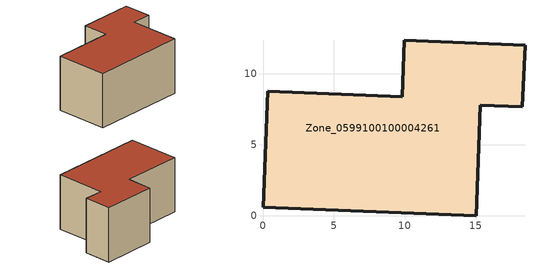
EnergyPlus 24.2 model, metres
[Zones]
Zone_0599100100004261
 floor ground (C_G): 15.02,0 0,0.59 0.33,8.77 9.8,8.37 9.97,12.35 18.47,12.01 18.28,7.66 15.33,7.78 z0
 wall outside (C_F): 9.8,8.37 0.33,8.77 0,0.59 15.02,0 15.33,7.78 18.28,7.66 18.47,12.01 9.97,12.35 9.8,8.37 z0:8.57
 roof outside (C_R): 18.47,12.01 9.97,12.35 9.8,8.37 0.33,8.77 0,0.59 15.02,0 15.33,7.78 18.28,7.66 z8.57
[BUILDING]
Pand.0599100100004261: North Axis=0; Terrain=City; Loads Convergence Tolerance Value=0.04; Temperature Convergence Tolerance Value=0.4; Solar Distribution=FullExterior; Maximum Number of Warmup Days=25; Minimum Number of Warmup Days=1
[Site:Location]
Rotterdam.The.Hague.AP_ZH_NLD Design_Conditions: Latitude=51.96; Longitude=4.45; Time Zone=1; Elevation=-4.5
[SITE:GROUNDTEMPERATURE:BUILDINGSURFACE]
18, 18, 18, 18, 18, 18, 18, 18, 18, 18, 18, 18
[MATERIAL] Thermal Absorptance=0.9; Solar Absorptance=0.7; Visible Absorptance=0.7
Name | Roughness | Thickness | Conductivity | Density | Specific Heat
G.D.2006-2014 | MediumSmooth | 0.15 | 0.06 | 540 | 1210
F.D.2006-2014 | Rough | 0.3 | 0.12 | 1920 | 840
R.D.2006-2014 | MediumRough | 0.2 | 0.08 | 1500 | 1000
[CONSTRUCTION]
C_G: G.D.2006-2014
C_F: F.D.2006-2014
C_R: R.D.2006-2014
[ZONE]
Zone_0599100100004261: Type=1; Multiplier=1; Ceiling Height=Autocalculate; Volume=Autocalculate; Floor Area=autocalculate; Part of Total Floor Area=Yes
[ZONEINFILTRATION:DESIGNFLOWRATE]
Infil_Zone_0599100100004261: Zone or ZoneList or Space or SpaceList=Zone_0599100100004261; Schedule=AlwaysOn; Design Flow Rate Calculation Method=Flow/Area; Flow Rate per Floor Area=0.0021; Constant Term Coefficient=1; Temperature Term Coefficient=0; Velocity Term Coefficient=0; Velocity Squared Term Coefficient=0
[HVACTEMPLATE:ZONE:IDEALLOADSAIRSYSTEM]
Zone_0599100100004261: Maximum Heating Supply Air Temperature=50; Minimum Cooling Supply Air Temperature=13; Maximum Heating Supply Air Humidity Ratio=0.0156; Minimum Cooling Supply Air Humidity Ratio=0.0077; Heating Limit=NoLimit; Cooling Limit=NoLimit; Dehumidification Control Type=ConstantSensibleHeatRatio; Cooling Sensible Heat Ratio=0.7; Dehumidification Setpoint=60; Humidification Control Type=None; Humidification Setpoint=30; Outdoor Air Method=None; Outdoor Air Flow Rate per Person=0.00944; Outdoor Air Flow Rate per Zone Floor Area=0; Outdoor Air Flow Rate per Zone=0; Demand Controlled Ventilation Type=None; Outdoor Air Economizer Type=NoEconomizer; Heat Recovery Type=None; Sensible Heat Recovery Effectiveness=0.7; Latent Heat Recovery Effectiveness=0.65
[ZONECONTROL:THERMOSTAT]
ThermostatControl_Zone_0599100100004261: Zone or ZoneList=Zone_0599100100004261; Control Type Schedule=DualSetpointControlType; Control 1=Thermostat_Zone_0599100100004261; Temperature Difference Between Cutout And Setpoint=0
[THERMOSTATSETPOINT:DUALSETPOINT]
Thermostat_Zone_0599100100004261: Heating Setpoint Temperature Schedule=HeatingSetpoint_Zone_0599100100004261; Cooling Setpoint Temperature Schedule=CoolingSetpoint_Zone_0599100100004261
[SCHEDULE:COMPACT]
HeatingSetpoint_Zone_0599100100004261: Through: 12/31, For: AllDays, Until: 24:00, 21
CoolingSetpoint_Zone_0599100100004261: Through: 12/31, For: AllDays, Until: 24:00, 24
DualSetpointControlType: Through: 12/31, For: AllDays, Until: 24:00, 4
AlwaysOn: Through: 12/31, For: AllDays, Until: 24:00, 1
